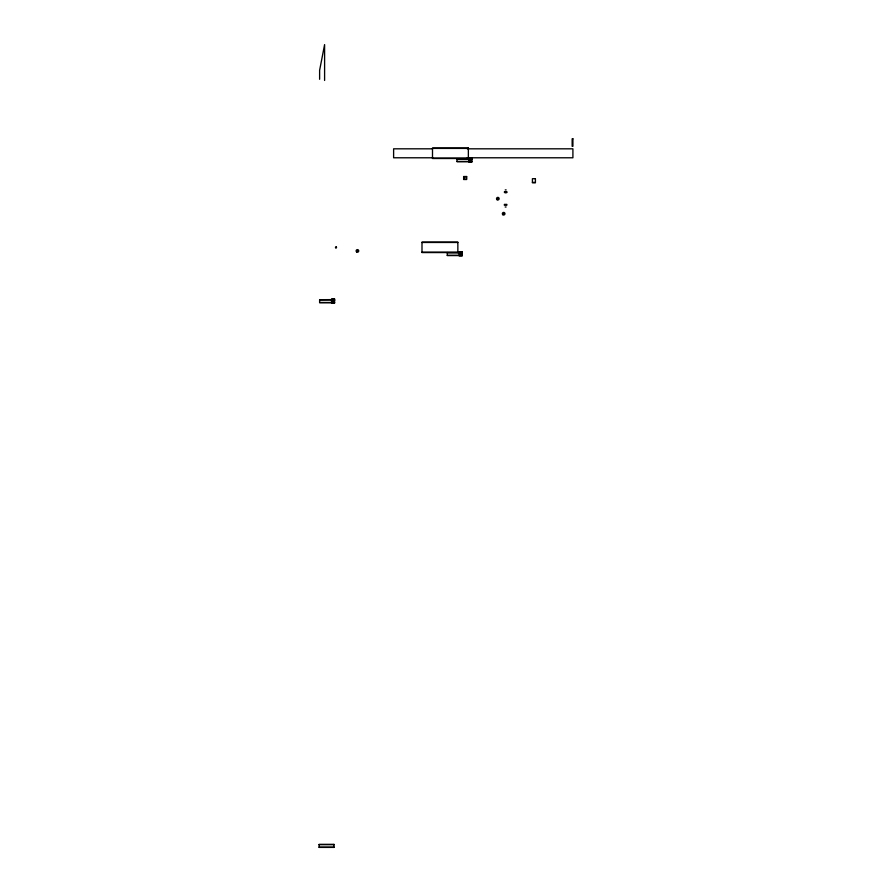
<?xml version="1.0" encoding="UTF-8"?>
<svg xmlns="http://www.w3.org/2000/svg" width="892" height="892" viewBox="0 0 892 892"><rect width="100%" height="100%" fill="white"/><g stroke="black" fill="none" stroke-linecap="round" stroke-linejoin="round"><path stroke-width="1.34" d="M461.42 253.049C460.74 252.614 460.54 253.261 461.354 252.748M497.457 198.414C499.063 198.927 496.643 198.548 498.305 198.715M333.708 300.314C332.348 298.798 333.976 301.574 333.218 299.601L319.615 299.712L319.615 302.7L334.567 302.656M470.931 159.412C469.727 158.319 471.645 159.467 470.218 159.122M497.546 198.325L498.227 198.314M503.501 213.155L503.556 214.359M460.74 252.536L461.32 252.592M333.195 299.645L333.296 300.537M432.497 148.406L468.356 148.406M432.542 148.819L393.617 148.819L393.617 157.784L432.542 157.784M467.285 148.819L572.909 148.819L572.909 157.784L467.285 157.784M432.497 158.118L468.356 158.118M469.203 158.676L456.972 158.676L456.972 161.664L471.924 161.619M456.972 158.854L469.203 158.854M456.972 161.474L471.913 161.474M532.424 182.403L535.412 182.425M505.24 189.918L506.165 189.918M504.381 191.713L506.957 191.713M504.381 192.538L506.957 192.538M505.084 192.605L506.322 192.605M504.303 204.38L506.879 204.38M504.303 205.205L506.879 205.205M505.173 207L506.087 207M421.994 242.468L457.852 242.468M421.994 252.18L457.852 252.18M460.852 252.559L421.994 252.559L421.994 242.1L457.852 242.1L457.852 252.559M447.271 252.748L460.852 252.748M447.271 255.357L462.212 255.357M462.212 255.547L447.271 255.547L447.327 252.536M319.615 299.902L333.195 299.902M319.615 302.477L334.556 302.511M319.091 844.601L334.032 844.601M319.091 847.21L334.032 847.21M335.693 247.697L336.485 247.195M471.913 157.895L471.913 162.143L468.924 162.143L468.924 157.895M324.599 80.458L324.599 44.6L319.615 70.334L319.615 79.299M331.902 300.225A1.293 1.293 0 0 1 333.742 298.943A1.293 1.293 0 0 1 333.931 301.184M356.978 250.83L357.893 250.998L356.978 250.83M503.2 213.634L504.147 213.857L503.2 213.634M504.114 213.679L503.222 213.779L504.158 213.734M335.481 247.318C336.351 249.649 337.243 245.556 335.481 247.318M332.727 299.879C333.374 302.276 334.645 298.285 332.727 299.879M470.084 158.832C470.731 161.24 472.002 157.248 470.084 158.832M572.909 138.806L572.162 138.806L572.162 146.277L572.909 146.277L572.909 138.806M468.356 148.039L432.497 148.039L432.497 158.497L468.356 158.497L468.356 148.039M466.627 176.516L463.639 176.516L463.639 179.504L466.627 179.504L466.627 176.516M466.438 176.705L463.818 176.705L463.818 179.314L466.438 179.314L466.438 176.705M535.412 178.69L532.424 178.69L532.424 182.771L535.412 182.771L535.412 178.69M462.212 251.823L459.202 251.8L459.224 255.915L462.212 255.915L462.19 251.8M334.556 298.943L331.568 298.976L331.568 303.18L334.567 303.168L334.556 298.943M334.032 844.412L319.091 844.412L319.091 847.4L334.032 847.4L334.032 844.412M469.894 160.125A1.293 1.293 0 0 0 471.924 159.166A1.293 1.293 0 0 0 470.084 157.884A1.293 1.293 0 0 0 469.894 160.125M332.538 301.162A1.293 1.293 0 0 0 334.567 300.214A1.293 1.293 0 0 0 332.727 298.932A1.293 1.293 0 0 0 332.538 301.162M460.194 254.008A1.293 1.293 0 0 0 462.223 253.06A1.293 1.293 0 0 0 460.383 251.778A1.293 1.293 0 0 0 460.194 254.008M497.1 199.741A1.293 1.293 0 0 0 499.13 198.782A1.293 1.293 0 0 0 497.29 197.5A1.293 1.293 0 0 0 497.1 199.741M502.82 214.704A1.293 1.293 0 0 0 504.928 213.946A1.293 1.293 0 0 0 503.211 212.497A1.293 1.293 0 0 0 502.82 214.704M356.599 251.901A1.293 1.293 0 0 0 358.707 251.143A1.293 1.293 0 0 0 356.99 249.693A1.293 1.293 0 0 0 356.599 251.901"/></g></svg>
